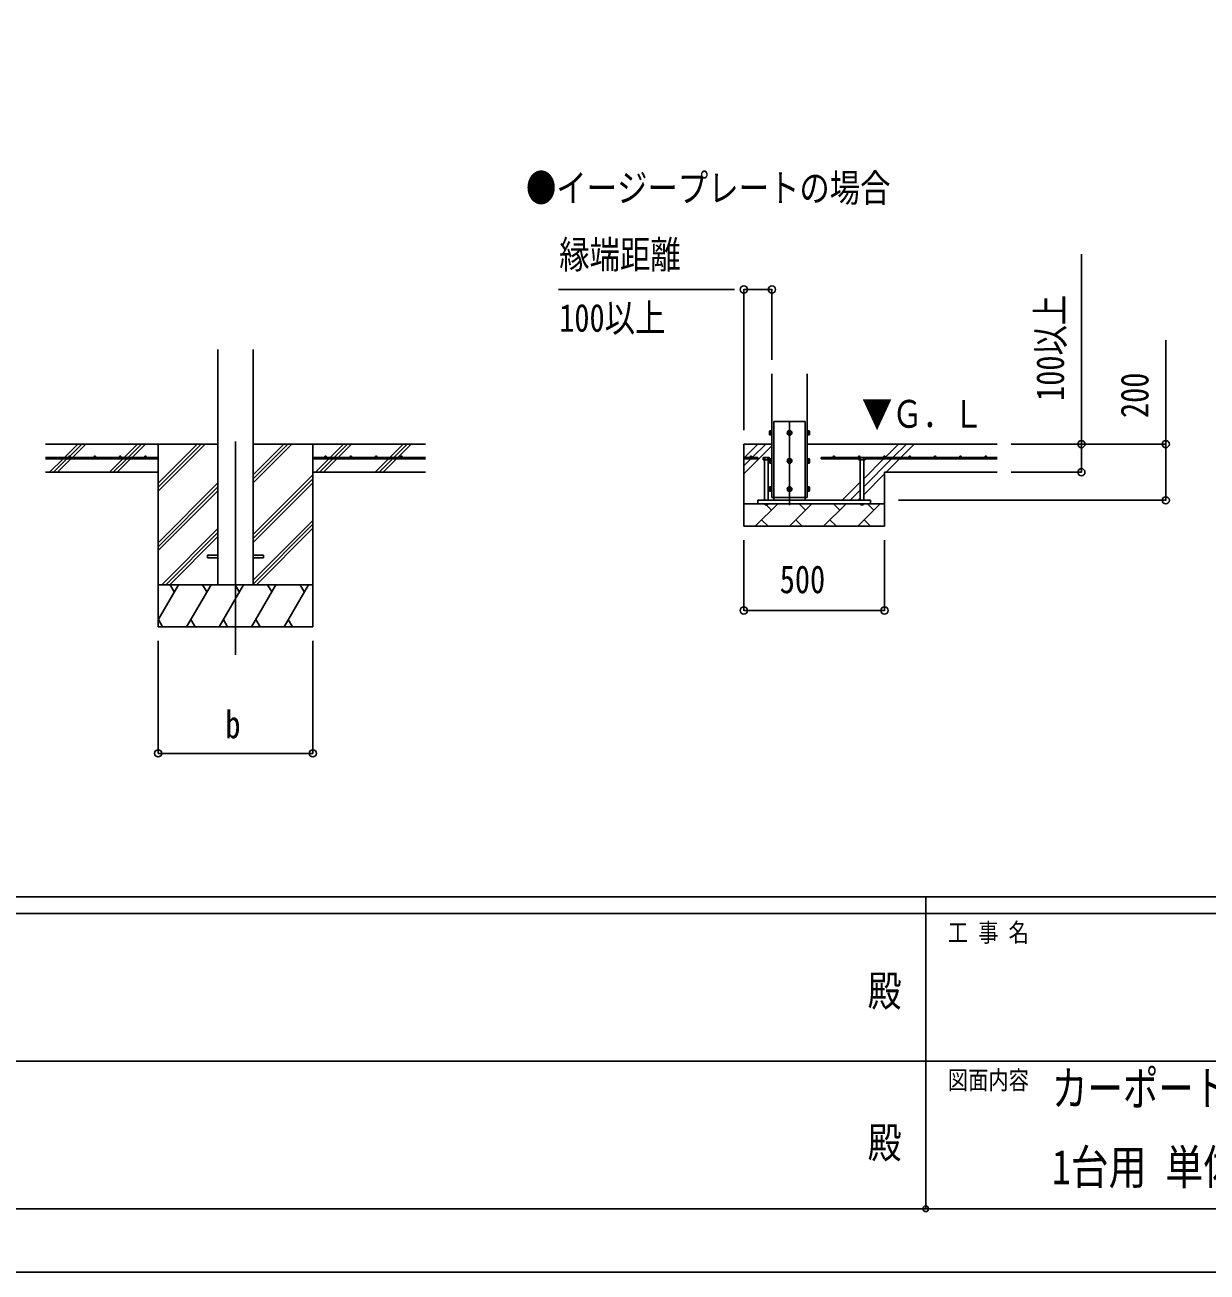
# Model space of a CAD drawing. Units: millimetres, scale not verified. Extents: x -12615 to 12615, y -8910 to 8910.
# Drawn here: x -3217 to 985, y -8910 to -4474 of the extents above; entities that cross this region are included whole.
import ezdxf
from ezdxf.enums import TextEntityAlignment as Align

# ---------------------------------------------------------------- set-up
doc = ezdxf.new("R2010")
doc.units = ezdxf.units.MM
doc.header["$LTSCALE"] = 40
doc.header["$PDMODE"] = 32
doc.header["$PDSIZE"] = 20
for name, color, linetype in [('0-2_USER1', 3, 'Continuous'), ('0-4_YKK_12', 2, 'Continuous'), ('0-5_YKK_13', 4, 'Continuous'), ('0-6_YKK_A1', 4, 'Continuous'), ('0-7_YKK_D', 6, 'Continuous'), ('0-8_YKK_ZWAK', 7, 'Continuous')]:
    doc.layers.add(name, color=color, linetype=linetype)
doc.styles.add('ＭＳ ゴシック', font='')
doc.styles.get('ＭＳ ゴシック').set_extended_font_data('MS Gothic')

msp = doc.modelspace()

# ---------------------------------------------------------------- linework, layer by layer
at = {"layer": '0-4_YKK_12'}
for p, q in [((-498.94, -5882.5), (-498.94, -6182.5)), ((-2468.44, -5955.79), (-2468.44, -6715))]:
    msp.add_line(p, q, dxfattribs=at)
at = {"layer": '0-5_YKK_13'}
for p, q in [((-554.94, -6155), (-554.94, -5885)), ((-554.94, -5885), (-442.94, -5885)), ((-442.94, -6155), (-442.94, -5885)), ((-569.64, -5918.51), (-569.06, -5917.51)), ((-569.64, -5918.51), (-569.64, -5931.5)), ((-569.64, -5931.5), (-569.06, -5932.51)), ((-564.14, -5917.51), (-569.06, -5917.51)), ((-564.14, -5921.25), (-569.06, -5921.25)), ((-564.14, -5928.75), (-569.06, -5928.75)), ((-564.14, -5932.51), (-569.06, -5932.51)), ((-564.14, -5917.51), (-564.14, -5932.51)), ((-562.54, -5917.96), (-564.14, -5917.96)), ((-564.14, -5924.5), (-564.14, -5917.96)), ((-564.14, -5924.5), (-562.54, -5924.5)), ((-564.14, -5925.5), (-562.54, -5925.5)), ((-564.14, -5932.05), (-564.14, -5925.5)), ((-564.14, -5932.05), (-562.54, -5932.05)), ((-562.54, -5924.5), (-562.54, -5917.96)), ((-562.54, -5932.05), (-562.54, -5925.5)), ((-435.34, -5917.95), (-433.74, -5917.95)), ((-435.34, -5924.5), (-435.34, -5917.95)), ((-433.74, -5924.5), (-435.34, -5924.5)), ((-433.74, -5925.5), (-435.34, -5925.5)), ((-435.34, -5932.05), (-435.34, -5925.5)), ((-433.74, -5932.05), (-435.34, -5932.05)), ((-433.74, -5917.49), (-428.82, -5917.49)), ((-433.74, -5917.49), (-433.74, -5932.51)), ((-433.74, -5924.5), (-433.74, -5917.95)), ((-433.74, -5921.25), (-428.82, -5921.25)), ((-433.74, -5932.05), (-433.74, -5925.5)), ((-433.74, -5928.75), (-428.82, -5928.75)), ((-433.74, -5932.51), (-428.82, -5932.51)), ((-428.24, -5918.5), (-428.82, -5917.49)), ((-428.24, -5931.5), (-428.82, -5932.51)), ((-428.24, -5918.5), (-428.24, -5931.5)), ((-590.94, -6012.5), (-592.41, -6013.35)), ((-590.94, -6012.5), (-571.94, -6012.5)), ((-587.44, -6020.5), (-587.44, -6165)), ((-586.93, -6020.5), (-586.93, -6013.35)), ((-575.96, -6020.5), (-575.96, -6013.35)), ((-575.44, -6020.5), (-575.44, -6165)), ((-571.94, -6012.5), (-570.47, -6013.35)), ((-570.47, -6020.5), (-570.47, -6013.35)), ((-569.64, -6018.51), (-569.06, -6017.51)), ((-569.64, -6018.51), (-569.64, -6031.5)), ((-569.64, -6031.5), (-569.06, -6032.51)), ((-564.14, -6017.51), (-569.06, -6017.51)), ((-564.14, -6021.25), (-569.06, -6021.25)), ((-564.14, -6028.75), (-569.06, -6028.75)), ((-564.14, -6032.51), (-569.06, -6032.51)), ((-564.14, -6017.51), (-564.14, -6032.51)), ((-562.54, -6017.96), (-564.14, -6017.96)), ((-564.14, -6024.5), (-564.14, -6017.96)), ((-564.14, -6024.5), (-562.54, -6024.5)), ((-564.14, -6025.5), (-562.54, -6025.5)), ((-564.14, -6032.05), (-564.14, -6025.5)), ((-564.14, -6032.05), (-562.54, -6032.05)), ((-562.54, -6024.5), (-562.54, -6017.96)), ((-562.54, -6032.05), (-562.54, -6025.5)), ((-435.34, -6017.95), (-433.74, -6017.95)), ((-435.34, -6024.5), (-435.34, -6017.95)), ((-433.74, -6024.5), (-435.34, -6024.5)), ((-433.74, -6025.5), (-435.34, -6025.5)), ((-435.34, -6032.05), (-435.34, -6025.5)), ((-433.74, -6032.05), (-435.34, -6032.05)), ((-433.74, -6017.49), (-428.82, -6017.49)), ((-433.74, -6017.49), (-433.74, -6032.51)), ((-433.74, -6024.5), (-433.74, -6017.95)), ((-433.74, -6021.25), (-428.82, -6021.25)), ((-433.74, -6032.05), (-433.74, -6025.5)), ((-433.74, -6028.75), (-428.82, -6028.75)), ((-433.74, -6032.51), (-428.82, -6032.51)), ((-428.24, -6018.5), (-428.82, -6017.49)), ((-428.24, -6031.5), (-428.82, -6032.51)), ((-428.24, -6018.5), (-428.24, -6031.5)), ((-250.94, -6012.5), (-252.41, -6013.35)), ((-252.41, -6020.5), (-252.41, -6013.35)), ((-231.94, -6012.5), (-250.94, -6012.5)), ((-247.44, -6020.5), (-247.44, -6165)), ((-246.93, -6020.5), (-246.93, -6013.35)), ((-235.96, -6020.5), (-235.96, -6013.35)), ((-235.44, -6020.5), (-235.44, -6165)), ((-231.94, -6012.5), (-230.47, -6013.35)), ((-569.64, -6118.51), (-569.06, -6117.51)), ((-569.64, -6118.51), (-569.64, -6131.5)), ((-564.14, -6117.51), (-569.06, -6117.51)), ((-564.14, -6121.25), (-569.06, -6121.25)), ((-564.14, -6117.51), (-564.14, -6132.51)), ((-562.54, -6117.96), (-564.14, -6117.96)), ((-564.14, -6124.5), (-564.14, -6117.96)), ((-562.54, -6124.5), (-562.54, -6117.96)), ((-435.34, -6117.95), (-433.74, -6117.95)), ((-435.34, -6124.5), (-435.34, -6117.95)), ((-433.74, -6117.49), (-428.82, -6117.49)), ((-433.74, -6117.49), (-433.74, -6132.51)), ((-433.74, -6124.5), (-433.74, -6117.95)), ((-433.74, -6121.25), (-428.82, -6121.25)), ((-428.24, -6118.5), (-428.82, -6117.49)), ((-428.24, -6118.5), (-428.24, -6131.5)), ((-211.44, -6165), (-611.44, -6165)), ((-611.44, -6177), (-611.44, -6165)), ((-587.44, -6165), (-575.44, -6165)), ((-569.64, -6131.5), (-569.06, -6132.51)), ((-564.14, -6128.75), (-569.06, -6128.75)), ((-564.14, -6132.51), (-569.06, -6132.51)), ((-564.14, -6124.5), (-562.54, -6124.5)), ((-564.14, -6125.5), (-562.54, -6125.5)), ((-564.14, -6132.05), (-564.14, -6125.5)), ((-564.14, -6132.05), (-562.54, -6132.05)), ((-562.54, -6132.05), (-562.54, -6125.5)), ((-554.94, -6165), (-554.94, -6155)), ((-442.94, -6165), (-442.94, -6155)), ((-433.74, -6124.5), (-435.34, -6124.5)), ((-433.74, -6125.5), (-435.34, -6125.5)), ((-435.34, -6132.05), (-435.34, -6125.5)), ((-433.74, -6132.05), (-435.34, -6132.05)), ((-433.74, -6132.05), (-433.74, -6125.5)), ((-433.74, -6128.75), (-428.82, -6128.75)), ((-433.74, -6132.51), (-428.82, -6132.51)), ((-428.24, -6131.5), (-428.82, -6132.51)), ((-235.44, -6165), (-247.44, -6165)), ((-211.44, -6177), (-211.44, -6165)), ((-611.44, -6177), (-211.44, -6177)), ((-587.44, -6178.5), (-575.44, -6178.5)), ((-235.44, -6178.5), (-247.44, -6178.5)), ((-2568.44, -6360.5), (-2568.44, -6369.5)), ((-2568.44, -6360.5), (-2530.94, -6360.5)), ((-2568.44, -6369.5), (-2530.94, -6369.5)), ((-2405.94, -6360.5), (-2368.44, -6360.5)), ((-2405.94, -6369.5), (-2368.44, -6369.5)), ((-2368.44, -6360.5), (-2368.44, -6369.5))]:
    msp.add_line(p, q, dxfattribs=at)
for points in [[(-561.44, -5916.5), (-562.54, -5916.5), (-562.54, -5933.5), (-561.44, -5933.5)], [(-436.44, -5916.5), (-435.34, -5916.5), (-435.34, -5933.5), (-436.44, -5933.5)], [(-570.47, -6020.5), (-592.41, -6020.5), (-592.41, -6013.35)], [(-561.44, -6016.5), (-562.54, -6016.5), (-562.54, -6033.5), (-561.44, -6033.5)], [(-436.44, -6016.5), (-435.34, -6016.5), (-435.34, -6033.5), (-436.44, -6033.5)], [(-252.41, -6020.5), (-230.47, -6020.5), (-230.47, -6013.35)], [(-561.44, -6116.5), (-562.54, -6116.5), (-562.54, -6133.5), (-561.44, -6133.5)], [(-436.44, -6116.5), (-435.34, -6116.5), (-435.34, -6133.5), (-436.44, -6133.5)], [(-587.44, -6177), (-587.44, -6178.5), (-585.44, -6180.5), (-577.44, -6180.5)], [(-575.44, -6177), (-575.44, -6178.5), (-577.44, -6180.5)], [(-247.44, -6177), (-247.44, -6178.5), (-245.44, -6180.5)], [(-235.44, -6177), (-235.44, -6178.5), (-237.44, -6180.5), (-245.44, -6180.5)]]:
    msp.add_lwpolyline(points, dxfattribs=at)
for points in [[(-498.94, -5917.49), (-505.44, -5921.25), (-505.44, -5928.75), (-498.94, -5932.51), (-492.44, -5928.75), (-492.44, -5921.25)], [(-498.94, -6017.49), (-505.44, -6021.25), (-505.44, -6028.75), (-498.94, -6032.51), (-492.44, -6028.75), (-492.44, -6021.25)], [(-498.94, -6117.49), (-505.44, -6121.25), (-505.44, -6128.75), (-498.94, -6132.51), (-492.44, -6128.75), (-492.44, -6121.25)]]:
    msp.add_lwpolyline(points, close=True, dxfattribs=at)
for centre, radius in [((-498.94, -5925), 8.5), ((-498.94, -5925), 6.5), ((-498.94, -6025), 8.5), ((-498.94, -6025), 6.5), ((-498.94, -6125), 8.5), ((-498.94, -6125), 6.5)]:
    msp.add_circle(centre, radius, dxfattribs=at)
for centre, radius, start, end in [((-566.34, -5919.38), 3.31, 145.51973, 214.48027), ((-557.22, -5925), 12.42, 162.41205, 197.58795), ((-566.32, -5930.63), 3.32, 145.61575, 214.38425), ((-498.94, -5925), 7.05, 157.21814, 202.78186), ((-498.94, -5925), 7.05, 97.21814, 142.78186), ((-498.94, -5925), 7.05, 217.21814, 262.78186), ((-498.94, -5925), 7.05, 37.21814, 82.78186), ((-498.94, -5925), 7.05, 277.21814, 322.78186), ((-498.94, -5925), 7.05, 337.21814, 22.78186), ((-431.56, -5919.37), 3.32, 325.61575, 34.38425), ((-440.66, -5925), 12.42, 342.41205, 17.58795), ((-431.56, -5930.63), 3.32, 325.61575, 34.38425), ((-589.67, -6017.36), 4.86, 55.61575, 124.38425), ((-581.44, -6030.65), 18.15, 72.41205, 107.58795), ((-573.21, -6017.36), 4.86, 55.61575, 124.38425), ((-566.34, -6019.38), 3.31, 145.51973, 214.48027), ((-557.22, -6025), 12.42, 162.41205, 197.58795), ((-566.32, -6030.63), 3.32, 145.61575, 214.38425), ((-498.94, -6025), 7.05, 157.21814, 202.78186), ((-498.94, -6025), 7.05, 97.21814, 142.78186), ((-498.94, -6025), 7.05, 217.21814, 262.78186), ((-498.94, -6025), 7.05, 37.21814, 82.78186), ((-498.94, -6025), 7.05, 277.21814, 322.78186), ((-498.94, -6025), 7.05, 337.21814, 22.78186), ((-431.56, -6019.37), 3.32, 325.61575, 34.38425), ((-440.66, -6025), 12.42, 342.41205, 17.58795), ((-431.56, -6030.63), 3.32, 325.61575, 34.38425), ((-249.67, -6017.36), 4.86, 55.61575, 124.38425), ((-241.44, -6030.65), 18.15, 72.41205, 107.58795), ((-233.21, -6017.36), 4.86, 55.61575, 124.38425), ((-566.34, -6119.38), 3.31, 145.51973, 214.48027), ((-557.22, -6125), 12.42, 162.41205, 197.58795), ((-498.94, -6125), 7.05, 97.21814, 142.78186), ((-498.94, -6125), 7.05, 37.21814, 82.78186), ((-431.56, -6119.37), 3.32, 325.61575, 34.38425), ((-440.66, -6125), 12.42, 342.41205, 17.58795), ((-566.32, -6130.63), 3.32, 145.61575, 214.38425), ((-498.94, -6125), 7.05, 157.21814, 202.78186), ((-498.94, -6125), 7.05, 217.21814, 262.78186), ((-498.94, -6125), 7.05, 277.21814, 322.78186), ((-498.94, -6125), 7.05, 337.21814, 22.78186), ((-431.56, -6130.63), 3.32, 325.61575, 34.38425)]:
    msp.add_arc(centre, radius, start, end, dxfattribs=at)
at = {"layer": '0-6_YKK_A1'}
for p, q in [((-2530.94, -5628.65), (-2530.94, -6465)), ((-2405.94, -5628.65), (-2405.94, -6465)), ((-561.44, -6155), (-561.44, -5715)), ((-436.44, -5715), (-436.44, -6155)), ((-2530.94, -5965), (-3143.44, -5965)), ((-3076.61, -6012.5), (-3029.11, -5965)), ((-3057.61, -6007.64), (-3014.97, -5965)), ((-3048.32, -6012.5), (-3000.82, -5965)), ((-2864.48, -6012.5), (-2816.98, -5965)), ((-2850.33, -6012.5), (-2802.83, -5965)), ((-2836.19, -6012.5), (-2788.69, -5965)), ((-2743.44, -5965), (-2743.44, -6615)), ((-2743.44, -6131.88), (-2576.56, -5965)), ((-2743.44, -6117.74), (-2590.7, -5965)), ((-2743.44, -6103.6), (-2604.84, -5965)), ((-2405.94, -6102.75), (-2268.19, -5965)), ((-2405.94, -6088.61), (-2282.33, -5965)), ((-2405.94, -6074.46), (-2296.48, -5965)), ((-2405.94, -5965), (-1793.44, -5965)), ((-2193.44, -5965), (-2193.44, -6615)), ((-2131.84, -6012.5), (-2084.34, -5965)), ((-2117.7, -6012.5), (-2070.2, -5965)), ((-2103.56, -6012.5), (-2056.06, -5965)), ((-1919.71, -6012.5), (-1872.21, -5965)), ((-1905.57, -6012.5), (-1858.07, -5965)), ((-1891.43, -6012.5), (-1843.93, -5965)), ((-561.44, -5965), (-661.44, -5965)), ((-661.44, -6257), (-661.44, -5965)), ((-661.44, -6071), (-561.44, -5971)), ((-659.51, -6012.5), (-612.01, -5965)), ((-631.23, -6012.5), (-583.73, -5965)), ((238.56, -5965), (-436.44, -5965)), ((-159.51, -6012.5), (-112.01, -5965)), ((-131.23, -6012.5), (-83.73, -5965)), ((-102.94, -6012.5), (-55.44, -5965)), ((-2743.44, -6012.5), (-3143.44, -6012.5)), ((-2743.44, -6017.5), (-3143.44, -6017.5)), ((-3129.11, -6065), (-3081.61, -6017.5)), ((-3114.97, -6065), (-3067.47, -6017.5)), ((-3100.82, -6065), (-3053.32, -6017.5)), ((-3062.47, -6012.5), (-3060.8, -6010.83)), ((-2915.57, -6063.6), (-2869.48, -6017.5)), ((-2902.83, -6065), (-2855.33, -6017.5)), ((-2888.69, -6065), (-2841.19, -6017.5)), ((-2743.44, -6012.5), (-2743.44, -6017.5)), ((-2193.44, -6012.5), (-1793.44, -6012.5)), ((-2193.44, -6012.5), (-2193.44, -6017.5)), ((-2193.44, -6017.5), (-1793.44, -6017.5)), ((-2184.34, -6065), (-2136.84, -6017.5)), ((-2170.2, -6065), (-2122.7, -6017.5)), ((-2156.06, -6065), (-2108.56, -6017.5)), ((-1972.21, -6065), (-1924.71, -6017.5)), ((-1958.07, -6065), (-1910.57, -6017.5)), ((-1943.93, -6065), (-1896.43, -6017.5)), ((-611.44, -6012.5), (-661.44, -6012.5)), ((-661.44, -6042.71), (-636.23, -6017.5)), ((-611.44, -6017.5), (-661.44, -6017.5)), ((-611.44, -6012.5), (-611.44, -6017.5)), ((-386.44, -6012.5), (238.56, -6012.5)), ((-386.44, -6012.5), (-386.44, -6017.5)), ((-386.44, -6017.5), (-252.41, -6017.5)), ((-235.44, -6116.71), (-136.23, -6017.5)), ((-235.44, -6088.43), (-164.51, -6017.5)), ((-230.47, -6017.5), (238.56, -6017.5)), ((-155.44, -6065), (-107.94, -6017.5)), ((-2743.44, -6065), (-3143.44, -6065)), ((-2405.94, -6286.59), (-2193.44, -6074.1)), ((-2193.44, -6065), (-1793.44, -6065)), ((-235.44, -6145), (-161.44, -6071)), ((-161.44, -6257), (-161.44, -6065)), ((238.56, -6065), (-161.44, -6065)), ((-2743.44, -6315.73), (-2530.94, -6103.23)), ((-2743.44, -6329.87), (-2530.94, -6117.37)), ((-2405.94, -6300.74), (-2193.44, -6088.24)), ((-2405.94, -6314.88), (-2193.44, -6102.38)), ((-312.01, -6165), (-247.44, -6100.43)), ((-2743.44, -6344.01), (-2530.94, -6131.51)), ((-561.44, -6155), (-436.44, -6155)), ((-442.94, -6165), (-211.44, -6165)), ((-283.73, -6165), (-247.44, -6128.71)), ((-255.44, -6165), (-247.44, -6157)), ((-211.44, -6165), (-211.44, -6177)), ((-161.44, -6177), (-661.44, -6177)), ((-620.7, -6257), (-540.7, -6177)), ((-563.37, -6199.66), (-582.53, -6180.5)), ((-499.28, -6257), (-419.28, -6177)), ((-441.94, -6199.66), (-464.61, -6177)), ((-377.86, -6257), (-297.86, -6177)), ((-320.52, -6199.66), (-343.18, -6177)), ((-256.44, -6257), (-176.44, -6177)), ((-199.1, -6199.66), (-221.76, -6177)), ((-2405.94, -6448.72), (-2193.44, -6236.23)), ((-2405.94, -6462.87), (-2193.44, -6250.37)), ((-598.04, -6234.34), (-575.38, -6257)), ((-476.62, -6234.34), (-453.96, -6257)), ((-355.2, -6234.34), (-332.54, -6257)), ((-233.78, -6234.34), (-211.12, -6257)), ((-2730.58, -6465), (-2530.94, -6265.36)), ((-2716.44, -6465), (-2530.94, -6279.5)), ((-2702.3, -6465), (-2530.94, -6293.64)), ((-2393.93, -6465), (-2193.44, -6264.51)), ((-161.44, -6257), (-661.44, -6257)), ((-2193.44, -6465), (-2743.44, -6465)), ((-2743.44, -6590.45), (-2671.01, -6465)), ((-2686.01, -6490.98), (-2701.01, -6465)), ((-2642.14, -6615), (-2555.54, -6465)), ((-2570.54, -6490.98), (-2585.54, -6465)), ((-2526.67, -6615), (-2440.07, -6465)), ((-2455.07, -6490.98), (-2470.07, -6465)), ((-2411.2, -6615), (-2324.6, -6465)), ((-2339.6, -6490.98), (-2354.6, -6465)), ((-2295.73, -6615), (-2209.13, -6465)), ((-2224.13, -6490.98), (-2239.13, -6465)), ((-2742.61, -6589.02), (-2727.62, -6615)), ((-2627.15, -6589.02), (-2612.15, -6615)), ((-2511.68, -6589.02), (-2496.68, -6615)), ((-2396.2, -6589.02), (-2381.2, -6615)), ((-2280.74, -6589.02), (-2265.74, -6615)), ((-2743.44, -6615), (-2193.44, -6615))]:
    msp.add_line(p, q, dxfattribs=at)
msp.add_lwpolyline([(-554.94, -6165), (-611.44, -6165), (-611.44, -6177)], dxfattribs=at)
for centre in [(-3058.44, -6010), (-2968.44, -6010), (-2878.44, -6010), (-2788.44, -6010), (-2148.44, -6010), (-2058.44, -6010), (-1968.44, -6010), (-1878.44, -6010), (-636.44, -6010), (-341.44, -6010), (-251.44, -6010), (-161.44, -6010), (-71.44, -6010), (18.56, -6010), (108.56, -6010), (198.56, -6010)]:
    msp.add_circle(centre, 2.5, dxfattribs=at)
at = {"layer": '0-7_YKK_D'}
for p, q in [((-694.56, -5415), (-1320.47, -5415)), ((-661.44, -5915), (-661.44, -5414)), ((-661.44, -5415), (-561.44, -5415)), ((-561.44, -5665), (-561.44, -5414)), ((288.56, -5965), (539.06, -5965)), ((288.56, -5965), (839.56, -5965)), ((288.56, -6065), (539.06, -6065)), ((-111.44, -6165), (839.56, -6165)), ((-661.44, -6307), (-661.44, -6558)), ((-161.44, -6307), (-161.44, -6558)), ((-161.44, -6557), (-661.44, -6557)), ((-2743.44, -6665), (-2743.44, -7066)), ((-2193.44, -6665), (-2193.44, -7066)), ((-2743.44, -7065), (-2193.44, -7065))]:
    msp.add_line(p, q, dxfattribs=at)
for points in [[(538.56, -6065), (538.56, -5965), (538.56, -5289.8)], [(838.56, -6165), (838.56, -5965), (838.56, -5595.4)]]:
    msp.add_lwpolyline(points, dxfattribs=at)
for centre in [(-661.44, -5415), (-561.44, -5415), (538.56, -5965), (838.56, -5965), (538.56, -6065), (838.56, -6165), (-661.44, -6557), (-161.44, -6557), (-2743.44, -7065), (-2193.44, -7065)]:
    msp.add_circle(centre, 12.75, dxfattribs=at)
at = {"layer": '0-8_YKK_ZWAK'}
for p, q in [((11685.06, -7575), (-11714.94, -7575)), ((-14.94, -7575), (-14.94, -8685)), ((-14.94, -7635), (-3914.94, -7635)), ((3885.06, -7635), (-14.94, -7635)), ((-3892.44, -8160), (-14.94, -8160)), ((-14.94, -8160), (3885.06, -8160)), ((-3914.94, -8685), (-14.94, -8685)), ((-14.94, -8685), (3885.06, -8685))]:
    msp.add_line(p, q, dxfattribs=at)
msp.add_lwpolyline([(-12615, -8910), (12615, -8910), (12615, 8910), (-12615, 8910)], close=True, dxfattribs=at)
msp.add_point((-14.94, -8685), dxfattribs=at)

# ---------------------------------------------------------------- texts
at = {"layer": '0-2_USER1', "style": 'ＭＳ ゴシック'}
for s, height, width, p in [('●イージープレートの場合', 98.97, 0.8, (-1435.99, -5132.85)), ('カーポート ジーポートPro/ProG 4500タイプ', 123.2, 0.75, (434, -8355)), ('1台用 単体 柱6本仕様 納まり図', 123.2, 0.8, (434, -8635))]:
    msp.add_text(s, height=height, dxfattribs=dict(at, width=width)).set_placement(p, align=Align.BOTTOM_LEFT)
at = {"layer": '0-6_YKK_A1', "style": 'ＭＳ ゴシック', "width": 0.8}
msp.add_text('▼Ｇ．Ｌ', height=98.97, dxfattribs=at).set_placement((-241.81, -5936.55), align=Align.BOTTOM_LEFT)
at = {"layer": '0-7_YKK_D', "style": 'ＭＳ ゴシック', "width": 0.8}
for s, p in [('縁端距離', (-1317.76, -5370)), ('100以上', (-1317.76, -5595)), ('500', (-533.84, -6525)), ('b', (-2504.44, -7041))]:
    msp.add_text(s, height=98.97, dxfattribs=at).set_placement(p, align=Align.BOTTOM_LEFT)
for s, p in [('100以上', (506.56, -5811.4)), ('200', (806.56, -5872.2))]:
    msp.add_text(s, height=98.97, rotation=90, dxfattribs=at).set_placement(p, align=Align.BOTTOM_LEFT)
at = {"layer": '0-8_YKK_ZWAK', "style": 'ＭＳ ゴシック', "width": 0.8}
for s, height, p in [('工 事 名', 65.98, (63.81, -7755)), ('殿', 110, (-221, -7997.5)), ('図面内容', 65.98, (63.81, -8280)), ('殿', 110, (-221, -8537.5))]:
    msp.add_text(s, height=height, dxfattribs=at).set_placement(p, align=Align.BOTTOM_LEFT)

doc.saveas('drawing.dxf')
